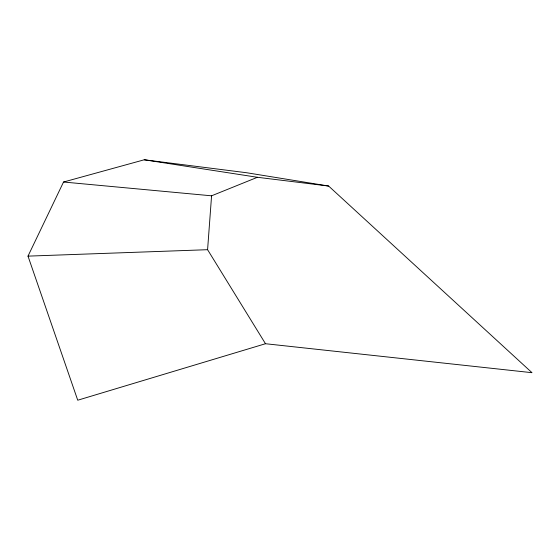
<?xml version="1.0" encoding="UTF-8"?>
<svg xmlns="http://www.w3.org/2000/svg" width="560" height="560" viewBox="0 0 560 560"><rect width="100%" height="100%" fill="white"/><g stroke="black" fill="none" stroke-linecap="round" stroke-linejoin="round"><path stroke-width="0.84" d="M265.496 343.728L207.585 249.697L211.575 195.811L257.432 177.289L328.622 186.039L532 372.687L265.496 343.728L77.735 400.218L28 256.13L63.532 182.021L144.256 159.782L246.701 172.753L328.622 186.039M28 256.13L207.585 249.697M63.532 182.021L211.575 195.811M144.256 159.782L257.432 177.289"/></g></svg>
